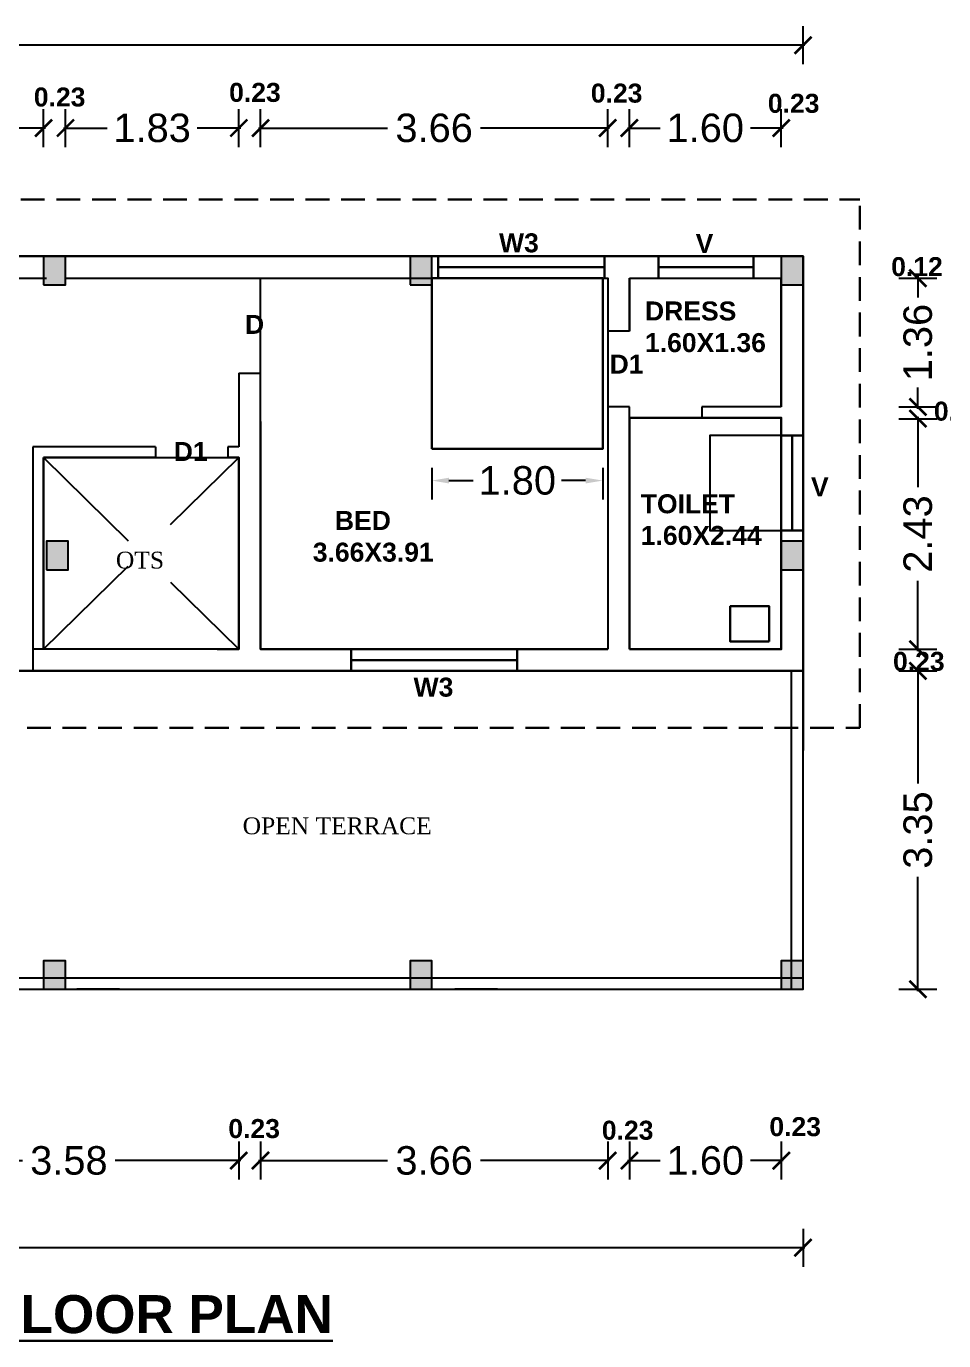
# Model space of a CAD drawing. Header units: metres. Extents: x 5231 to 10794, y 2038 to 4100.
# Drawn here: x 5246.82 to 5256.48, y 2095.73 to 2109.58 of the extents above; entities that cross this region are included whole.
import ezdxf

# ---------------------------------------------------------------- set-up
doc = ezdxf.new("R2010")
doc.units = ezdxf.units.M
doc.linetypes.add('DASHED2', pattern=[0.375, 0.25, -0.125])
doc.linetypes.add('HIDDEN', pattern=[0.375, 0.25, -0.125])
for name, color, linetype in [('BLK_1_FLR_2_BLT_UP_AREA', 7, 'Continuous'), ('BLK_1_FLR_2_BLT_UP_AREA_DEDUCT', 7, 'Continuous'), ('BLK_1_FLR_2_WASH', 7, 'Continuous'), ('BLK_1_FLR_2_WATER_CLOSET', 7, 'Continuous'), ('TOILET_VENTILATION', 7, 'Continuous')]:
    doc.layers.add(name, color=color, linetype=linetype)
doc.styles.add('outer', font='times.ttf', dxfattribs={"height": 7})
doc.styles.add('SMS1', font='arial.ttf', dxfattribs={"height": 0.3})
doc.styles.get("Standard").update_dxf_attribs({"font": 'arial.ttf'})
doc.dimstyles.new('STANDARD$0', dxfattribs={"dimtxt": 0.25, "dimasz": 0.18, "dimexe": 0.15, "dimexo": 0.15, "dimgap": 0.1, "dimtad": 0, "dimzin": 0, "dimdsep": 46, "dimtxsty": 'Standard', "dimblk": 'OBLIQUE', "dimcen": 0.0625, "dimdle": 0.02, "dimadec": 0, "dimazin": 0, "dimtfac": 1, "dimtix": 1, "dimtofl": 0, "dimtmove": 2, "dimatfit": 3, "dimldrblk": 'OBLIQUE', "dimfxl": 0, "dimtolj": 1, "dimtzin": 0, "dimarcsym": 0})

# ---------------------------------------------------------------- blocks, each defined once
blk = doc.blocks.new('_ArchTick')
at = {"color": 0, "linetype": 'ByBlock', "const_width": 0.15}
blk.add_lwpolyline([(-0.5, -0.5), (0.5, 0.5)], dxfattribs=at)
blk = doc.blocks.new('*D60')
at = {"color": 0}
for p, q in [((5240.596, 2108.307), (5240.596, 2108.707)), ((5246.997, 2108.307), (5246.997, 2108.707))]:
    blk.add_line(p, q, dxfattribs=at)
at = {"color": 0, "lineweight": -2}
for p, q in [((5240.576, 2108.507), (5243.306, 2108.507)), ((5247.017, 2108.507), (5244.286, 2108.507))]:
    blk.add_line(p, q, dxfattribs=at)
at = {"layer": 'Defpoints', "color": 0}
for p in [(5246.997, 2108.507), (5240.596, 2106.926), (5246.997, 2106.926)]:
    blk.add_point(p, dxfattribs=at)
at = {"color": 0, "lineweight": -2, "xscale": 0.18, "yscale": 0.18, "zscale": 0.18, "rotation": 180}
blk.add_blockref('_ArchTick', (5240.596, 2108.507), dxfattribs=at)
at = {"color": 0, "lineweight": -2, "xscale": 0.18, "yscale": 0.18, "zscale": 0.18}
blk.add_blockref('_ArchTick', (5246.997, 2108.507), dxfattribs=at)
at = {"color": 0, "insert": (5243.796, 2108.507), "char_height": 0.3, "attachment_point": 5}
blk.add_mtext('\\A1;6.40', dxfattribs=at)
blk = doc.blocks.new('*D61')
at = {"color": 0}
for p, q in [((5247.228, 2108.307), (5247.228, 2108.707)), ((5249.054, 2108.307), (5249.054, 2108.707))]:
    blk.add_line(p, q, dxfattribs=at)
at = {"color": 0, "lineweight": -2}
for p, q in [((5247.208, 2108.507), (5247.666, 2108.507)), ((5249.074, 2108.507), (5248.617, 2108.507))]:
    blk.add_line(p, q, dxfattribs=at)
at = {"layer": 'Defpoints', "color": 0}
for p in [(5249.054, 2108.507), (5247.228, 2106.926), (5249.054, 2106.926)]:
    blk.add_point(p, dxfattribs=at)
at = {"color": 0, "lineweight": -2, "xscale": 0.18, "yscale": 0.18, "zscale": 0.18, "rotation": 180}
blk.add_blockref('_ArchTick', (5247.228, 2108.507), dxfattribs=at)
at = {"color": 0, "lineweight": -2, "xscale": 0.18, "yscale": 0.18, "zscale": 0.18}
blk.add_blockref('_ArchTick', (5249.054, 2108.507), dxfattribs=at)
at = {"color": 0, "insert": (5248.141, 2108.507), "char_height": 0.3, "attachment_point": 5}
blk.add_mtext('\\A1;1.83', dxfattribs=at)
blk = doc.blocks.new('*D62')
at = {"color": 0}
for p, q in [((5249.283, 2108.307), (5249.283, 2108.707)), ((5252.94, 2108.307), (5252.94, 2108.707))]:
    blk.add_line(p, q, dxfattribs=at)
at = {"color": 0, "lineweight": -2}
for p, q in [((5249.263, 2108.507), (5250.622, 2108.507)), ((5252.96, 2108.507), (5251.601, 2108.507))]:
    blk.add_line(p, q, dxfattribs=at)
at = {"layer": 'Defpoints', "color": 0}
for p in [(5252.94, 2108.507), (5249.283, 2105.926), (5252.94, 2105.926)]:
    blk.add_point(p, dxfattribs=at)
at = {"color": 0, "lineweight": -2, "xscale": 0.18, "yscale": 0.18, "zscale": 0.18, "rotation": 180}
blk.add_blockref('_ArchTick', (5249.283, 2108.507), dxfattribs=at)
at = {"color": 0, "lineweight": -2, "xscale": 0.18, "yscale": 0.18, "zscale": 0.18}
blk.add_blockref('_ArchTick', (5252.94, 2108.507), dxfattribs=at)
at = {"color": 0, "insert": (5251.112, 2108.507), "char_height": 0.3, "attachment_point": 5}
blk.add_mtext('\\A1;3.66', dxfattribs=at)
blk = doc.blocks.new('*D63')
at = {"color": 0}
for p, q in [((5253.169, 2108.307), (5253.169, 2108.707)), ((5254.768, 2108.307), (5254.768, 2108.707))]:
    blk.add_line(p, q, dxfattribs=at)
at = {"color": 0, "lineweight": -2}
for p, q in [((5253.149, 2108.507), (5253.493, 2108.507)), ((5254.788, 2108.507), (5254.443, 2108.507))]:
    blk.add_line(p, q, dxfattribs=at)
at = {"layer": 'Defpoints', "color": 0}
for p in [(5254.768, 2108.507), (5253.169, 2106.926), (5254.768, 2106.926)]:
    blk.add_point(p, dxfattribs=at)
at = {"color": 0, "lineweight": -2, "xscale": 0.18, "yscale": 0.18, "zscale": 0.18, "rotation": 180}
blk.add_blockref('_ArchTick', (5253.169, 2108.507), dxfattribs=at)
at = {"color": 0, "lineweight": -2, "xscale": 0.18, "yscale": 0.18, "zscale": 0.18}
blk.add_blockref('_ArchTick', (5254.768, 2108.507), dxfattribs=at)
at = {"color": 0, "insert": (5253.968, 2108.507), "char_height": 0.3, "attachment_point": 5}
blk.add_mtext('\\A1;1.60', dxfattribs=at)
blk = doc.blocks.new('*D64')
at = {"color": 0}
for p, q in [((5235.358, 2109.179), (5235.358, 2109.579)), ((5254.998, 2109.179), (5254.998, 2109.579))]:
    blk.add_line(p, q, dxfattribs=at)
at = {"color": 0, "lineweight": -2}
for p, q in [((5235.338, 2109.379), (5244.586, 2109.379)), ((5255.018, 2109.379), (5245.769, 2109.379))]:
    blk.add_line(p, q, dxfattribs=at)
at = {"layer": 'Defpoints', "color": 0}
for p in [(5254.998, 2109.379), (5235.358, 2107.156), (5254.998, 2107.156)]:
    blk.add_point(p, dxfattribs=at)
at = {"color": 0, "lineweight": -2, "xscale": 0.18, "yscale": 0.18, "zscale": 0.18, "rotation": 180}
blk.add_blockref('_ArchTick', (5235.358, 2109.379), dxfattribs=at)
at = {"color": 0, "lineweight": -2, "xscale": 0.18, "yscale": 0.18, "zscale": 0.18}
blk.add_blockref('_ArchTick', (5254.998, 2109.379), dxfattribs=at)
at = {"color": 0, "insert": (5245.178, 2109.379), "char_height": 0.3, "attachment_point": 5}
blk.add_mtext('\\A1;19.64', dxfattribs=at)
blk = doc.blocks.new('*D68')
at = {"color": 0}
for p, q in [((5235.358, 2096.911), (5235.358, 2096.511)), ((5254.998, 2096.911), (5254.998, 2096.511))]:
    blk.add_line(p, q, dxfattribs=at)
at = {"color": 0, "lineweight": -2}
for p, q in [((5235.338, 2096.711), (5244.586, 2096.711)), ((5255.018, 2096.711), (5245.769, 2096.711))]:
    blk.add_line(p, q, dxfattribs=at)
at = {"layer": 'Defpoints', "color": 0}
for p in [(5235.358, 2099.434), (5254.998, 2099.434), (5254.998, 2096.711)]:
    blk.add_point(p, dxfattribs=at)
at = {"color": 0, "lineweight": -2, "xscale": 0.18, "yscale": 0.18, "zscale": 0.18, "rotation": 180}
blk.add_blockref('_ArchTick', (5235.358, 2096.711), dxfattribs=at)
at = {"color": 0, "lineweight": -2, "xscale": 0.18, "yscale": 0.18, "zscale": 0.18}
blk.add_blockref('_ArchTick', (5254.998, 2096.711), dxfattribs=at)
at = {"color": 0, "insert": (5245.178, 2096.711), "char_height": 0.3, "attachment_point": 5}
blk.add_mtext('\\A1;19.64', dxfattribs=at)
blk = doc.blocks.new('*D50')
at = {"color": 0}
for p, q in [((5256.008, 2106.926), (5256.408, 2106.926)), ((5256.008, 2105.569), (5256.408, 2105.569))]:
    blk.add_line(p, q, dxfattribs=at)
at = {"color": 0, "lineweight": -2}
for p, q in [((5256.208, 2106.946), (5256.208, 2106.723)), ((5256.208, 2105.549), (5256.208, 2105.772))]:
    blk.add_line(p, q, dxfattribs=at)
at = {"layer": 'Defpoints', "color": 0}
for p in [(5254.998, 2106.926), (5254.998, 2105.569), (5256.208, 2105.569)]:
    blk.add_point(p, dxfattribs=at)
at = {"color": 0, "lineweight": -2, "xscale": 0.18, "yscale": 0.18, "zscale": 0.18}
for p, rotation in [((5256.208, 2106.926), 90), ((5256.208, 2105.569), 270)]:
    blk.add_blockref('_ArchTick', p, dxfattribs=dict(at, rotation=rotation))
at = {"color": 0, "insert": (5256.208, 2106.247), "char_height": 0.3, "attachment_point": 5, "rotation": 90}
blk.add_mtext('\\A1;1.36', dxfattribs=at)
blk = doc.blocks.new('*D51')
at = {"color": 0}
for p, q in [((5256.008, 2105.445), (5256.408, 2105.445)), ((5256.008, 2103.016), (5256.408, 2103.016))]:
    blk.add_line(p, q, dxfattribs=at)
at = {"color": 0, "lineweight": -2}
for p, q in [((5256.208, 2105.465), (5256.208, 2104.723)), ((5256.208, 2102.996), (5256.208, 2103.738))]:
    blk.add_line(p, q, dxfattribs=at)
at = {"layer": 'Defpoints', "color": 0}
for p in [(5254.998, 2105.445), (5254.998, 2103.016), (5256.208, 2103.016)]:
    blk.add_point(p, dxfattribs=at)
at = {"color": 0, "lineweight": -2, "xscale": 0.18, "yscale": 0.18, "zscale": 0.18}
for p, rotation in [((5256.208, 2105.445), 90), ((5256.208, 2103.016), 270)]:
    blk.add_blockref('_ArchTick', p, dxfattribs=dict(at, rotation=rotation))
at = {"color": 0, "insert": (5256.208, 2104.23), "char_height": 0.3, "attachment_point": 5, "rotation": 90}
blk.add_mtext('\\A1;2.43', dxfattribs=at)
blk = doc.blocks.new('*D52')
at = {"color": 0}
for p, q in [((5256.008, 2102.787), (5256.408, 2102.787)), ((5256.008, 2099.434), (5256.408, 2099.434))]:
    blk.add_line(p, q, dxfattribs=at)
at = {"color": 0, "lineweight": -2}
for p, q in [((5256.208, 2102.807), (5256.208, 2101.602)), ((5256.208, 2099.414), (5256.208, 2100.62))]:
    blk.add_line(p, q, dxfattribs=at)
at = {"layer": 'Defpoints', "color": 0}
for p in [(5254.998, 2102.787), (5256.208, 2102.787), (5254.998, 2099.434)]:
    blk.add_point(p, dxfattribs=at)
at = {"color": 0, "lineweight": -2, "xscale": 0.18, "yscale": 0.18, "zscale": 0.18}
for p, rotation in [((5256.208, 2102.787), 90), ((5256.208, 2099.434), 270)]:
    blk.add_blockref('_ArchTick', p, dxfattribs=dict(at, rotation=rotation))
at = {"color": 0, "insert": (5256.208, 2101.111), "char_height": 0.3, "attachment_point": 5, "rotation": 90}
blk.add_mtext('\\A1;3.35', dxfattribs=at)
blk = doc.blocks.new('*D53')
at = {"color": 0, "lineweight": -2}
for p, q in [((5256.886, 2107.176), (5256.886, 2103.782)), ((5256.886, 2099.414), (5256.886, 2102.808))]:
    blk.add_line(p, q, dxfattribs=at)
at = {"color": 0}
for p, q in [((5256.686, 2107.156), (5257.086, 2107.156)), ((5256.686, 2099.434), (5257.086, 2099.434))]:
    blk.add_line(p, q, dxfattribs=at)
at = {"layer": 'Defpoints', "color": 0}
for p in [(5254.998, 2107.156), (5256.886, 2107.156), (5254.998, 2099.434)]:
    blk.add_point(p, dxfattribs=at)
at = {"color": 0, "lineweight": -2, "xscale": 0.18, "yscale": 0.18, "zscale": 0.18}
for p, rotation in [((5256.886, 2107.156), 90), ((5256.886, 2099.434), 270)]:
    blk.add_blockref('_ArchTick', p, dxfattribs=dict(at, rotation=rotation))
at = {"color": 0, "insert": (5256.886, 2103.295), "char_height": 0.3, "attachment_point": 5, "rotation": 90}
blk.add_mtext('\\A1;7.72', dxfattribs=at)
blk = doc.blocks.new('*D69')
at = {"color": 0}
for p, q in [((5245.473, 2097.829), (5245.473, 2097.429)), ((5249.054, 2097.829), (5249.054, 2097.429))]:
    blk.add_line(p, q, dxfattribs=at)
at = {"color": 0, "lineweight": -2}
for p, q in [((5245.453, 2097.629), (5246.774, 2097.629)), ((5249.074, 2097.629), (5247.753, 2097.629))]:
    blk.add_line(p, q, dxfattribs=at)
at = {"layer": 'Defpoints', "color": 0}
for p in [(5245.473, 2102.787), (5249.054, 2102.787), (5249.054, 2097.629)]:
    blk.add_point(p, dxfattribs=at)
at = {"color": 0, "lineweight": -2, "xscale": 0.18, "yscale": 0.18, "zscale": 0.18, "rotation": 180}
blk.add_blockref('_ArchTick', (5245.473, 2097.629), dxfattribs=at)
at = {"color": 0, "lineweight": -2, "xscale": 0.18, "yscale": 0.18, "zscale": 0.18}
blk.add_blockref('_ArchTick', (5249.054, 2097.629), dxfattribs=at)
at = {"color": 0, "insert": (5247.264, 2097.629), "char_height": 0.3, "attachment_point": 5}
blk.add_mtext('\\A1;3.58', dxfattribs=at)
blk = doc.blocks.new('*D70')
at = {"color": 0}
for p, q in [((5249.283, 2097.829), (5249.283, 2097.429)), ((5252.94, 2097.829), (5252.94, 2097.429))]:
    blk.add_line(p, q, dxfattribs=at)
at = {"color": 0, "lineweight": -2}
for p, q in [((5249.263, 2097.629), (5250.622, 2097.629)), ((5252.96, 2097.629), (5251.601, 2097.629))]:
    blk.add_line(p, q, dxfattribs=at)
at = {"layer": 'Defpoints', "color": 0}
for p in [(5249.283, 2103.016), (5252.94, 2103.016), (5252.94, 2097.629)]:
    blk.add_point(p, dxfattribs=at)
at = {"color": 0, "lineweight": -2, "xscale": 0.18, "yscale": 0.18, "zscale": 0.18, "rotation": 180}
blk.add_blockref('_ArchTick', (5249.283, 2097.629), dxfattribs=at)
at = {"color": 0, "lineweight": -2, "xscale": 0.18, "yscale": 0.18, "zscale": 0.18}
blk.add_blockref('_ArchTick', (5252.94, 2097.629), dxfattribs=at)
at = {"color": 0, "insert": (5251.112, 2097.629), "char_height": 0.3, "attachment_point": 5}
blk.add_mtext('\\A1;3.66', dxfattribs=at)
blk = doc.blocks.new('*D71')
at = {"color": 0}
for p, q in [((5253.169, 2097.829), (5253.169, 2097.429)), ((5254.769, 2097.829), (5254.769, 2097.429))]:
    blk.add_line(p, q, dxfattribs=at)
at = {"color": 0, "lineweight": -2}
for p, q in [((5253.149, 2097.629), (5253.494, 2097.629)), ((5254.789, 2097.629), (5254.444, 2097.629))]:
    blk.add_line(p, q, dxfattribs=at)
at = {"layer": 'Defpoints', "color": 0}
for p in [(5253.169, 2103.016), (5254.769, 2103.016), (5254.769, 2097.629)]:
    blk.add_point(p, dxfattribs=at)
at = {"color": 0, "lineweight": -2, "xscale": 0.18, "yscale": 0.18, "zscale": 0.18, "rotation": 180}
blk.add_blockref('_ArchTick', (5253.169, 2097.629), dxfattribs=at)
at = {"color": 0, "lineweight": -2, "xscale": 0.18, "yscale": 0.18, "zscale": 0.18}
blk.add_blockref('_ArchTick', (5254.769, 2097.629), dxfattribs=at)
at = {"color": 0, "insert": (5253.969, 2097.629), "char_height": 0.3, "attachment_point": 5}
blk.add_mtext('\\A1;1.60', dxfattribs=at)
blk = doc.blocks.new('*D112')
at = {"color": 0}
for p, q in [((5251.088, 2104.926), (5251.088, 2104.593)), ((5252.888, 2104.926), (5252.888, 2104.593)), ((5251.268, 2104.793), (5251.523, 2104.793)), ((5252.708, 2104.793), (5252.453, 2104.793))]:
    blk.add_line(p, q, dxfattribs=at)
for points in [[(5251.268, 2104.823), (5251.268, 2104.763), (5251.088, 2104.793)], [(5252.708, 2104.823), (5252.708, 2104.763), (5252.888, 2104.793)]]:
    blk.add_solid(points, dxfattribs=at)
at = {"layer": 'Defpoints', "color": 0}
for p in [(5251.088, 2105.126), (5252.888, 2105.126), (5252.888, 2104.793)]:
    blk.add_point(p, dxfattribs=at)
at = {"color": 0, "lineweight": 30, "insert": (5251.988, 2104.793), "char_height": 0.3, "attachment_point": 5}
blk.add_mtext('\\A1;1.80', dxfattribs=at)

msp = doc.modelspace()

# ---------------------------------------------------------------- hatches: boundary and pattern name
h = msp.add_hatch(color=256)
h.dxf.hatch_style = 1
h.paths.add_polyline_path([(5247.22782, 2107.15584), (5246.99782, 2107.15584), (5246.99782, 2106.85584), (5247.22782, 2106.85584)])
h = msp.add_hatch(color=256)
h.dxf.hatch_style = 1
h.paths.add_polyline_path([(5251.08782, 2107.15584), (5250.85782, 2107.15584), (5250.85782, 2106.85584), (5251.08782, 2106.85584)])
h = msp.add_hatch(color=256)
h.dxf.hatch_style = 1
h.paths.add_polyline_path([(5254.99782, 2107.15584), (5254.76782, 2107.15584), (5254.76782, 2106.85584), (5254.99782, 2106.85584)])
h = msp.add_hatch(color=256)
h.dxf.hatch_style = 1
h.paths.add_polyline_path([(5247.02782, 2103.8541), (5247.25782, 2103.8541), (5247.25782, 2104.1541), (5247.02782, 2104.1541)])
h = msp.add_hatch(color=256)
h.dxf.hatch_style = 1
h.paths.add_polyline_path([(5247.02782, 2103.8541), (5247.25782, 2103.8541), (5247.25782, 2104.1541), (5247.02782, 2104.1541)])
h = msp.add_hatch(color=256)
h.dxf.hatch_style = 1
h.paths.add_polyline_path([(5254.76782, 2103.8541), (5254.99782, 2103.8541), (5254.99782, 2104.1541), (5254.76782, 2104.1541)])
h = msp.add_hatch(color=256)
h.dxf.hatch_style = 1
h.paths.add_polyline_path([(5254.76782, 2103.8541), (5254.99782, 2103.8541), (5254.99782, 2104.1541), (5254.76782, 2104.1541)])
h = msp.add_hatch(color=256)
h.dxf.hatch_style = 1
h.paths.add_polyline_path([(5247.22782, 2099.7345), (5246.99782, 2099.7345), (5246.99782, 2099.4345), (5247.22782, 2099.4345)])
h = msp.add_hatch(color=256)
h.dxf.hatch_style = 1
h.paths.add_polyline_path([(5251.08782, 2099.7345), (5250.85782, 2099.7345), (5250.85782, 2099.4345), (5251.08782, 2099.4345)])
h = msp.add_hatch(color=256)
h.dxf.hatch_style = 1
h.paths.add_polyline_path([(5254.99782, 2099.7345), (5254.76782, 2099.7345), (5254.76782, 2099.4345), (5254.99782, 2099.4345)])
h = msp.add_hatch(color=256)
h.dxf.hatch_style = 1
h.paths.add_polyline_path([(5254.99782, 2099.7345), (5254.76782, 2099.7345), (5254.76782, 2099.4345), (5254.99782, 2099.4345)])

# ---------------------------------------------------------------- linework, layer by layer
at = {"linetype": 'HIDDEN', "lineweight": 30}
for p, q in [((5234.75782, 2107.75584), (5255.59782, 2107.75584)), ((5255.59782, 2102.1873), (5255.59782, 2107.75584)), ((5246.07282, 2102.1873), (5255.59782, 2102.1873))]:
    msp.add_line(p, q, dxfattribs=at)
for p, q in [((5235.35782, 2107.15584), (5254.99782, 2107.15584)), ((5254.99782, 2099.4345), (5254.99782, 2107.15584)), ((5243.36782, 2106.92584), (5247.02782, 2106.92584)), ((5247.22782, 2106.92584), (5249.05422, 2106.92584)), ((5249.05422, 2106.92584), (5249.28282, 2106.92584)), ((5249.28282, 2106.92584), (5252.94042, 2106.92584)), ((5253.16902, 2106.92584), (5254.76782, 2106.92584)), ((5254.76782, 2105.5686), (5254.76782, 2106.92584)), ((5254.76782, 2106.92584), (5254.76782, 2105.5686)), ((5249.05422, 2105.92584), (5249.28282, 2105.92584)), ((5254.76782, 2103.0159), (5254.76782, 2105.4543)), ((5254.76782, 2105.4543), (5254.76782, 2103.0159)), ((5254.76782, 2105.4543), (5254.76782, 2105.43584)), ((5246.88252, 2103.0159), (5246.88252, 2102.7873)), ((5254.87782, 2099.4345), (5254.87782, 2102.7873)), ((5235.35782, 2099.4345), (5254.99782, 2099.4345)), ((5245.47282, 2099.5545), (5254.99782, 2099.5545))]:
    msp.add_line(p, q)
at = {"lineweight": 30}
for p, q in [((5251.15584, 2106.92584), (5251.15584, 2107.15584)), ((5251.15584, 2107.04084), (5252.90584, 2107.04084)), ((5252.90584, 2106.92584), (5252.90584, 2107.15584)), ((5253.47616, 2107.15584), (5253.32616, 2107.15584)), ((5253.47616, 2106.92584), (5253.47616, 2107.15584)), ((5253.47616, 2107.04084), (5254.47616, 2107.04084)), ((5254.47616, 2106.92584), (5254.47616, 2107.15584)), ((5254.76782, 2105.26844), (5254.99782, 2105.26844)), ((5254.88282, 2105.26844), (5254.88282, 2104.26844)), ((5254.76782, 2104.26844), (5254.99782, 2104.26844)), ((5250.23652, 2102.7859), (5250.23652, 2103.0159)), ((5250.23652, 2102.9009), (5251.98652, 2102.9009)), ((5251.98652, 2102.7859), (5251.98652, 2103.0159)), ((5247.79644, 2099.4345), (5247.34644, 2099.4345)), ((5251.78074, 2099.4345), (5251.33074, 2099.4345))]:
    msp.add_line(p, q, dxfattribs=at)
at = {"ltscale": 5}
for p, q in [((5252.94042, 2106.92584), (5252.94042, 2106.3687)), ((5253.16902, 2106.3687), (5253.16902, 2106.92584)), ((5253.16902, 2106.92584), (5253.16902, 2106.3687)), ((5253.16902, 2106.92584), (5253.16902, 2106.4449)), ((5253.16902, 2106.3687), (5252.94042, 2106.3687)), ((5249.05422, 2105.92584), (5249.05422, 2105.1495)), ((5249.28282, 2105.9115), (5249.28282, 2105.92584)), ((5249.28282, 2105.4162), (5249.28282, 2105.9115)), ((5252.94042, 2105.5686), (5252.94042, 2103.0159)), ((5253.16902, 2105.5686), (5252.94042, 2105.5686)), ((5253.16902, 2103.0159), (5253.16902, 2105.5686)), ((5253.16902, 2103.0159), (5253.16902, 2105.5686)), ((5254.76922, 2105.5686), (5253.93102, 2105.5686)), ((5253.93102, 2105.5686), (5253.93102, 2105.4543)), ((5249.28282, 2105.4162), (5249.28282, 2103.0159)), ((5253.93102, 2105.4543), (5254.76922, 2105.4543)), ((5248.17792, 2105.1495), (5246.88252, 2105.1495)), ((5246.88252, 2105.1495), (5246.88252, 2103.0159)), ((5248.17792, 2105.1495), (5248.17792, 2105.0352)), ((5249.05422, 2105.1495), (5248.93992, 2105.1495)), ((5248.93992, 2105.1495), (5248.93992, 2105.0352)), ((5247.22542, 2105.0352), (5246.99682, 2105.0352)), ((5246.99682, 2105.0352), (5246.99682, 2103.0159)), ((5248.17792, 2105.0352), (5247.22542, 2105.0352)), ((5249.05422, 2105.0352), (5248.93992, 2105.0352)), ((5249.05422, 2103.0159), (5249.05422, 2105.0352)), ((5248.82562, 2103.0159), (5246.88252, 2103.0159)), ((5247.22542, 2103.0159), (5247.11112, 2103.0159)), ((5248.82562, 2103.0159), (5249.05422, 2103.0159)), ((5249.28282, 2103.0159), (5252.94042, 2103.0159)), ((5253.16902, 2103.0159), (5254.76922, 2103.0159)), ((5246.88252, 2102.7873), (5248.82562, 2102.7873)), ((5249.28282, 2102.7873), (5248.82562, 2102.7873)), ((5252.94042, 2102.7873), (5249.28282, 2102.7873)), ((5252.94042, 2102.7873), (5253.16902, 2102.7873)), ((5253.16902, 2102.7873), (5254.99782, 2102.7873)), ((5254.99782, 2102.8635), (5254.99782, 2101.9491))]:
    msp.add_line(p, q, dxfattribs=at)
at = {"linetype": 'DASHED2', "ltscale": 5}
for p, q in [((5246.99682, 2105.0352), (5249.05422, 2103.0159)), ((5246.99682, 2103.0159), (5249.05422, 2105.0352))]:
    msp.add_line(p, q, dxfattribs=at)
for points in [[(5246.99782, 2106.85584), (5247.22782, 2106.85584), (5247.22782, 2107.15584), (5246.99782, 2107.15584)], [(5250.85782, 2106.85584), (5251.08782, 2106.85584), (5251.08782, 2107.15584), (5250.85782, 2107.15584)], [(5254.76782, 2106.85584), (5254.99782, 2106.85584), (5254.99782, 2107.15584), (5254.76782, 2107.15584)], [(5247.02782, 2103.8541), (5247.25782, 2103.8541), (5247.25782, 2104.1541), (5247.02782, 2104.1541)], [(5247.02782, 2103.8541), (5247.25782, 2103.8541), (5247.25782, 2104.1541), (5247.02782, 2104.1541)], [(5254.76782, 2103.8541), (5254.99782, 2103.8541), (5254.99782, 2104.1541), (5254.76782, 2104.1541)], [(5254.76782, 2103.8541), (5254.99782, 2103.8541), (5254.99782, 2104.1541), (5254.76782, 2104.1541)], [(5246.99782, 2099.4345), (5247.22782, 2099.4345), (5247.22782, 2099.7345), (5246.99782, 2099.7345)], [(5250.85782, 2099.4345), (5251.08782, 2099.4345), (5251.08782, 2099.7345), (5250.85782, 2099.7345)], [(5254.76782, 2099.4345), (5254.99782, 2099.4345), (5254.99782, 2099.7345), (5254.76782, 2099.7345)], [(5254.76782, 2099.4345), (5254.99782, 2099.4345), (5254.99782, 2099.7345), (5254.76782, 2099.7345)]]:
    msp.add_lwpolyline(points, close=True)
at = {"color": 1}
msp.add_lwpolyline([(5252.94042, 2103.0159), (5249.28282, 2103.0159), (5249.28282, 2106.92584), (5252.94042, 2106.92584)], close=True, dxfattribs=at)
at = {"color": 1, "lineweight": 30}
msp.add_lwpolyline([(5251.08782, 2105.12584), (5252.88782, 2105.12584), (5252.88782, 2106.92584), (5251.08782, 2106.92584)], close=True, dxfattribs=at)
at = {"layer": 'BLK_1_FLR_2_BLT_UP_AREA', "color": 6, "lineweight": 30}
msp.add_lwpolyline([(5235.35782, 2107.15584), (5254.99782, 2107.15584), (5254.99782, 2102.7873), (5245.47282, 2102.7873), (5245.47282, 2099.4345), (5235.35782, 2099.4345)], close=True, dxfattribs=at)
at = {"layer": 'BLK_1_FLR_2_BLT_UP_AREA_DEDUCT', "color": 6}
msp.add_lwpolyline([(5246.99682, 2105.0352), (5249.05422, 2105.0352), (5249.05422, 2103.0159), (5246.99682, 2103.0159)], close=True, dxfattribs=at)
at = {"layer": 'BLK_1_FLR_2_WASH', "color": 55, "lineweight": 30}
msp.add_lwpolyline([(5254.6413, 2103.09736), (5254.2321, 2103.09736), (5254.2321, 2103.46869), (5254.6413, 2103.46869)], close=True, dxfattribs=at)
at = {"layer": 'BLK_1_FLR_2_WATER_CLOSET', "color": 1, "lineweight": 30}
msp.add_lwpolyline([(5253.16902, 2103.0159), (5254.76782, 2103.0159), (5254.76782, 2105.4543), (5253.16902, 2105.4543)], close=True, dxfattribs=at)
at = {"layer": 'TOILET_VENTILATION', "color": 6}
msp.add_lwpolyline([(5254.76782, 2105.26844), (5254.01782, 2105.26844), (5254.01782, 2104.26844), (5254.76782, 2104.26844)], close=True, dxfattribs=at)

# ---------------------------------------------------------------- texts
at = {"ltscale": 5, "style": 'outer'}
for s, p in [('OTS', (5247.7594, 2103.86619)), ('OPEN TERRACE', (5249.09465, 2101.067))]:
    msp.add_text(s, height=0.1778, dxfattribs=at).set_placement(p)
at = {"lineweight": 30, "char_height": 0.2, "attachment_point": 1}
for s, insert in [('{\\fArial|b1|i0|c0|p34;0.23}', (5248.95211, 2108.98271)), ('{\\fArial|b1|i0|c0|p34;0.23}', (5252.7626, 2108.97506)), ('{\\fArial|b1|i0|c0|p34;0.23}', (5246.89444, 2108.93392)), ('{\\fArial|b1|i0|c0|p34;0.23}', (5254.6273, 2108.86755)), ('{\\fArial|b1|i0|c0|p34;0.12}', (5255.92685, 2107.14721)), ('{\\fArial|b1|i0|c0|p34;0.12}', (5256.37656, 2105.62437)), ('{\\fArial|b1|i0|c0|p34;0.23}', (5255.94591, 2102.98831)), ('{\\fArial|b1|i0|c0|p34;0.23}', (5248.94378, 2098.06664)), ('{\\fArial|b1|i0|c0|p34;0.23}', (5252.87856, 2098.0491)), ('{\\fArial|b1|i0|c0|p34;0.23}', (5254.64336, 2098.0866))]:
    msp.add_mtext(s, dxfattribs=dict(at, insert=insert))
at = {"lineweight": 30, "char_height": 0.2, "width": 0.3087532, "attachment_point": 1}
for s, insert in [('{\\fArial|b1|i0|c0|p34;W3}', (5251.79549, 2107.3978)), ('{\\fArial|b1|i0|c0|p34;V}', (5253.86682, 2107.3912)), ('{\\fArial|b1|i0|c0|p34;V}', (5255.08166, 2104.82688)), ('{\\fArial|b1|i0|c0|p34;W3}', (5250.8954, 2102.71711))]:
    msp.add_mtext(s, dxfattribs=dict(at, insert=insert))
at = {"char_height": 0.2, "attachment_point": 1}
for s, insert in [('{\\fArial|b1|i0|c0|p34;DRESS\\P1.60X1.36}', (5253.33309, 2106.67997)), ('{\\fArial|b1|i0|c0|p34;D}', (5249.11915, 2106.53872)), ('{\\fArial|b1|i0|c0|p34;D1}', (5252.96046, 2106.11977)), ('{\\fArial|b1|i0|c0|p34;D1}', (5248.36879, 2105.19925)), ('{\\fArial|b1|i0|c0|p34;TOILET\\P1.60X2.44}', (5253.2886, 2104.64857)), ('{\\fArial|b1|i0|c0|p34;   BED\\P3.66X3.91}', (5249.83354, 2104.47238))]:
    msp.add_mtext_dynamic_manual_height_columns(s, width=1.3812394, gutter_width=12.5, heights=[0], dxfattribs=dict(at, insert=insert))
at = {"lineweight": 30, "insert": (5243.86811, 2096.21144), "char_height": 0.4, "attachment_point": 1, "style": 'SMS1'}
msp.add_mtext_dynamic_manual_height_columns('{\\fArial|b1|i0|c0|p34;\\LSECOND FLOOR PLAN}', width=13.1528785, gutter_width=1.5, heights=[2.69084], dxfattribs=at)

# ---------------------------------------------------------------- dimensions: what is measured, and where the dimension line sits
for base, p1, p2, picture, middle in [((5254.99782, 2109.37894), (5235.35782, 2107.15584), (5254.99782, 2107.15584), '*D64', (5245.17782, 2109.37894)), ((5246.99682, 2108.5068), (5240.59602, 2106.92584), (5246.99682, 2106.92584), '*D60', (5243.79642, 2108.5068)), ((5249.05422, 2108.5068), (5247.22782, 2106.92584), (5249.05422, 2106.92584), '*D61', (5248.14102, 2108.5068)), ((5252.94042, 2108.5068), (5249.28282, 2105.92584), (5252.94042, 2105.92584), '*D62', (5251.11162, 2108.5068)), ((5254.76782, 2108.5068), (5253.16902, 2106.92584), (5254.76782, 2106.92584), '*D63', (5253.96842, 2108.5068)), ((5252.94042, 2097.62901), (5249.28282, 2103.0159), (5252.94042, 2103.0159), '*D70', (5251.11162, 2097.62901)), ((5254.76922, 2097.62901), (5253.16902, 2103.0159), (5254.76922, 2103.0159), '*D71', (5253.96912, 2097.62901)), ((5249.05422, 2097.62901), (5245.47282, 2102.7873), (5249.05422, 2102.7873), '*D69', (5247.26352, 2097.62901)), ((5254.99782, 2096.71114), (5235.35782, 2099.4345), (5254.99782, 2099.4345), '*D68', (5245.17782, 2096.71114))]:
    dim = msp.add_linear_dim(base=base, p1=p1, p2=p2, dimstyle='STANDARD$0', override={"dimtxt": 0.3, "dimexe": 0.2, "dimexo": 0.2, "dimblk": 'ArchTick', "dimldrblk": 'ArchTick', "dimfxl": 0.2, "dimlwe": 65535, "dimarcsym": 2})
    dim.commit()
    dim.dimension.update_dxf_attribs({"geometry": picture, "text_midpoint": middle})
for base, p1, p2, picture, middle in [((5256.88616, 2107.15584), (5254.99782, 2099.4345), (5254.99782, 2107.15584), '*D53', (5256.88616, 2103.29517)), ((5256.20772, 2105.5686), (5254.99782, 2106.92584), (5254.99782, 2105.5686), '*D50', (5256.20772, 2106.24722)), ((5256.20772, 2103.0159), (5254.99782, 2105.44507), (5254.99782, 2103.0159), '*D51', (5256.20772, 2104.23048)), ((5256.20772, 2102.7873), (5254.99782, 2099.4345), (5254.99782, 2102.7873), '*D52', (5256.20772, 2101.1109))]:
    dim = msp.add_linear_dim(base=base, p1=p1, p2=p2, angle=90, dimstyle='STANDARD$0', override={"dimtxt": 0.3, "dimexe": 0.2, "dimexo": 0.2, "dimblk": 'ArchTick', "dimldrblk": 'ArchTick', "dimfxl": 0.2, "dimlwe": 65535, "dimarcsym": 2})
    dim.commit()
    dim.dimension.update_dxf_attribs({"geometry": picture, "text_midpoint": middle})
at = {"color": 232, "lineweight": 30}
dim = msp.add_linear_dim(base=(5252.88782, 2104.79255), p1=(5251.08782, 2105.12584), p2=(5252.88782, 2105.12584), dimstyle='STANDARD$0', override={"dimtxt": 0.3, "dimexe": 0.2, "dimexo": 0.2, "dimgap": 0.09, "dimtih": 1, "dimtoh": 1, "dimcen": 0.09, "dimdle": 0, "dimsd1": 0, "dimsd2": 0, "dimtdec": 4, "dimtix": 0, "dimtmove": 0, "dimfxl": 1, "dimfxlon": 0, "dimlwd": 65535, "dimlwe": 65535}, dxfattribs=at)
dim.commit()
dim.dimension.update_dxf_attribs({"geometry": '*D112', "text_midpoint": (5251.98782, 2104.79255)})

doc.saveas('drawing.dxf')
